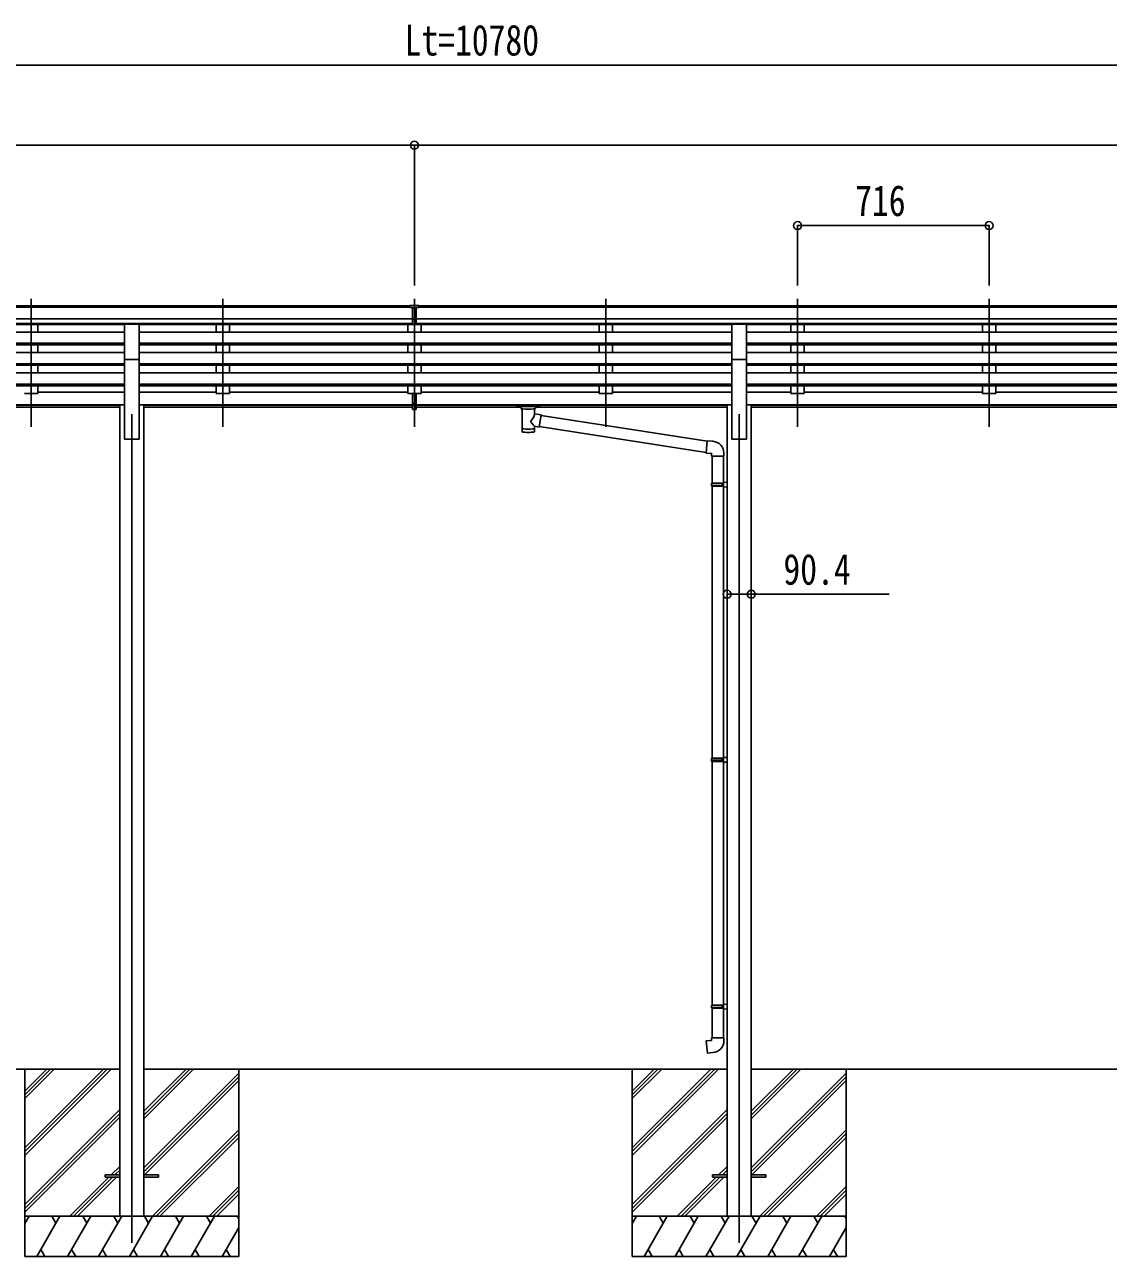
# Model space of a CAD drawing. Units: millimetres, scale not verified. Extents: x -14718 to 14718, y -10395 to 10395.
# Drawn here: x -1968 to 2082, y -6038 to -1433 of the extents above; entities that cross this region are included whole.
import ezdxf
from ezdxf.enums import TextEntityAlignment as Align

# ---------------------------------------------------------------- set-up
doc = ezdxf.new("R2010")
doc.units = ezdxf.units.MM
doc.header["$LTSCALE"] = 40
for name, color, linetype in [('0-3_YKK_12', 2, 'Continuous'), ('0-4_YKK_13', 4, 'Continuous'), ('0-5_YKK_A1', 4, 'Continuous'), ('0-6_YKK_D', 6, 'Continuous')]:
    doc.layers.add(name, color=color, linetype=linetype)
doc.styles.add('ＭＳ ゴシック', font='')
doc.styles.get('ＭＳ ゴシック').set_extended_font_data('MS Gothic')

msp = doc.modelspace()

# ---------------------------------------------------------------- linework, layer by layer
at = {"layer": '0-3_YKK_12'}
for p, q in [((-1943.43, -2458.1), (-1943.43, -2935.61)), ((-1943.43, -2458.1), (-1943.43, -2935.61)), ((-1227.43, -2458.1), (-1227.43, -2935.61)), ((-1227.43, -2458.1), (-1227.43, -2935.61)), ((-511.43, -2458.1), (-511.43, -2935.61)), ((-511.43, -2458.1), (-511.43, -2935.61)), ((204.57, -2458.1), (204.57, -2935.61)), ((204.57, -2458.1), (204.57, -2935.61)), ((920.57, -2458.1), (920.57, -2935.61)), ((920.57, -2458.1), (920.57, -2935.61)), ((1636.57, -2458.1), (1636.57, -2935.61)), ((1636.57, -2458.1), (1636.57, -2935.61)), ((-1567.43, -2888.93), (-1567.43, -5987.5)), ((702.57, -2888.93), (702.57, -5987.5))]:
    msp.add_line(p, q, dxfattribs=at)
at = {"layer": '0-4_YKK_13'}
for p, q in [((-527.93, -2490.1), (-527.93, -2482.26)), ((-527.93, -2490.1), (-517.93, -2490.1)), ((-511.43, -2490.92), (-517.93, -2490.52)), ((-517.93, -2492.1), (-504.93, -2492.1)), ((-504.93, -2490.58), (-511.43, -2490.9)), ((-504.93, -2553.73), (-504.93, -2488.45)), ((-1594.93, -2684.49), (-1594.93, -2552.7)), ((-1594.93, -2552.7), (-1539.93, -2552.7)), ((-1539.93, -2684.49), (-1539.93, -2552.7)), ((-517.93, -2533.62), (-511.43, -2533.78)), ((-517.93, -2552.66), (-511.43, -2553.06)), ((-511.43, -2533.78), (-504.93, -2533.62)), ((-511.43, -2553.06), (-504.93, -2552.66)), ((675.07, -2684.49), (675.07, -2552.7)), ((675.07, -2552.7), (730.07, -2552.7)), ((730.07, -2684.49), (730.07, -2552.7)), ((-1594.93, -2684.49), (-1539.93, -2684.49)), ((675.07, -2684.49), (730.07, -2684.49)), ((-517.93, -2849.34), (-517.93, -2811.86)), ((-517.93, -2849.34), (-504.93, -2849.34)), ((-517.93, -2871.58), (-517.93, -2849.34)), ((-517.93, -2854.74), (-504.93, -2854.74)), ((-504.93, -2849.34), (-504.93, -2811.86)), ((-504.93, -2871.58), (-504.93, -2849.34)), ((-517.93, -2870.52), (-511.43, -2870.91)), ((-511.43, -2870.91), (-504.93, -2870.52)), ((-129.43, -2856.1), (-129.43, -2861.86)), ((-129.43, -2856.29), (-129.43, -2857.83)), ((-127.43, -2855.44), (-44.43, -2855.44)), ((-127.43, -2857.61), (-44.43, -2857.61)), ((-127.43, -2862.52), (-112.93, -2862.52)), ((-112.93, -2868.17), (-112.93, -2861.62)), ((-108.83, -2869.09), (-108.85, -2954.53)), ((-63.03, -2887.83), (-63.03, -2869.09)), ((-37.81, -2891.74), (-63.03, -2887.82)), ((-58.93, -2868.17), (-58.93, -2861.62)), ((-58.93, -2862.52), (-44.43, -2862.52)), ((-37.81, -2891.74), (-44.83, -2937)), ((-42.43, -2856.1), (-42.43, -2861.86)), ((583.18, -2990.14), (-38.13, -2893.75)), ((-63.01, -2954.53), (-63.04, -2933.86)), ((-63.03, -2934.17), (-44.83, -2937)), ((579.51, -3032.07), (-44.56, -2935.26)), ((604.18, -2990.1), (583.34, -2988.28)), ((645.26, -3045.84), (645.26, -3034.93)), ((599.26, -3045.84), (645.26, -3045.84)), ((601.37, -3045.84), (601.37, -3146.57)), ((643.37, -3045.84), (643.37, -3144.01)), ((599.37, -3148.57), (600.37, -3146.57)), ((599.37, -3148.57), (643.37, -3148.57)), ((599.37, -3148.57), (599.37, -3156.57)), ((599.37, -3156.57), (643.37, -3156.57)), ((599.37, -3156.57), (600.37, -3158.57)), ((600.37, -3146.57), (643.37, -3146.57)), ((600.37, -3158.57), (643.37, -3158.57)), ((601.37, -3158.57), (601.37, -4175.25)), ((638.89, -3148.57), (638.46, -3146.57)), ((641.37, -3144.07), (657.37, -3143.6)), ((641.37, -3146.07), (641.37, -3144.07)), ((641.37, -3146.07), (643.37, -3146.07)), ((641.37, -3161.07), (641.37, -3159.07)), ((641.37, -3161.07), (657.37, -3161.54)), ((643.37, -3161.13), (643.37, -4172.7)), ((657.37, -3143.6), (657.37, -3161.54)), ((599.37, -4177.25), (600.37, -4175.25)), ((599.37, -4177.25), (643.37, -4177.25)), ((599.37, -4177.25), (599.37, -4185.25)), ((599.37, -4185.25), (643.37, -4185.25)), ((599.37, -4185.25), (600.37, -4187.25)), ((600.37, -4175.25), (643.37, -4175.25)), ((600.37, -4187.25), (643.37, -4187.25)), ((601.37, -4187.25), (601.37, -5097.94)), ((638.89, -4177.25), (638.46, -4175.25)), ((641.37, -4172.75), (657.37, -4172.28)), ((641.37, -4174.75), (641.37, -4172.75)), ((641.37, -4174.75), (643.37, -4174.75)), ((641.37, -4189.75), (641.37, -4187.75)), ((641.37, -4189.75), (657.37, -4190.23)), ((643.37, -4189.81), (643.37, -5095.38)), ((657.37, -4172.28), (657.37, -4190.23)), ((599.37, -5099.94), (600.37, -5097.94)), ((599.37, -5099.94), (643.37, -5099.94)), ((599.37, -5099.94), (599.37, -5107.94)), ((599.37, -5107.94), (643.37, -5107.94)), ((599.37, -5107.94), (600.37, -5109.94)), ((600.37, -5097.94), (643.37, -5097.94)), ((600.37, -5109.94), (643.37, -5109.94)), ((601.37, -5109.94), (601.37, -5219.94)), ((638.89, -5099.94), (638.46, -5097.94)), ((641.37, -5095.44), (657.37, -5094.97)), ((641.37, -5097.44), (641.37, -5095.44)), ((641.37, -5097.44), (643.37, -5097.44)), ((641.37, -5112.44), (641.37, -5110.44)), ((657.37, -5094.97), (657.37, -5112.91)), ((641.37, -5112.44), (657.37, -5112.91)), ((643.37, -5112.5), (643.37, -5219.94)), ((599.37, -5219.94), (645.37, -5219.94)), ((599.37, -5229.94), (599.37, -5219.94)), ((645.37, -5219.94), (645.37, -5230.86)), ((-1667.43, -5733), (-1667.43, -5742)), ((-1612.63, -5733), (-1667.43, -5733)), ((-1612.63, -5742), (-1667.43, -5742)), ((-1467.43, -5733), (-1522.23, -5733)), ((-1467.43, -5742), (-1522.23, -5742)), ((-1467.43, -5733), (-1467.43, -5742)), ((602.57, -5733), (602.57, -5742)), ((657.37, -5733), (602.57, -5733)), ((657.37, -5742), (602.57, -5742)), ((802.57, -5733), (747.77, -5733)), ((802.57, -5742), (747.77, -5742)), ((802.57, -5733), (802.57, -5742))]:
    msp.add_line(p, q, dxfattribs=at)
for points in [[(-527.93, -2482.26), (-509.93, -2482.1), (-494.93, -2482.23)], [(-504.93, -2490.06), (-494.93, -2489.97), (-494.93, -2482.23)], [(-504.93, -2553.73), (-511.43, -2554.12), (-517.93, -2553.73), (-517.93, -2488.39)], [(-504.93, -2534.72), (-508.19, -2534.8), (-511.43, -2534.88), (-514.67, -2534.8), (-517.93, -2534.72)], [(-504.93, -2871.58), (-511.43, -2871.98), (-517.93, -2871.58)], [(-129.43, -2856.1), (-129.39, -2855.91), (-129.31, -2855.77), (-129.21, -2855.67), (-129.11, -2855.61), (-128.99, -2855.57), (-128.7, -2855.51), (-128.21, -2855.46), (-127.67, -2855.44), (-127.43, -2855.44)], [(-129.43, -2861.86), (-129.39, -2862.05), (-129.31, -2862.19), (-129.21, -2862.28), (-129.11, -2862.34), (-128.99, -2862.39), (-128.7, -2862.45), (-128.21, -2862.5), (-127.67, -2862.52), (-127.43, -2862.52)], [(-44.43, -2855.44), (-44.08, -2855.44), (-43.55, -2855.47), (-43.1, -2855.52), (-42.8, -2855.59), (-42.63, -2855.69), (-42.51, -2855.83), (-42.44, -2856.01), (-42.43, -2856.1)], [(-44.43, -2862.52), (-44.08, -2862.52), (-43.55, -2862.49), (-43.1, -2862.44), (-42.8, -2862.36), (-42.63, -2862.27), (-42.51, -2862.13), (-42.44, -2861.95), (-42.43, -2861.86)], [(583.34, -2988.28), (579.33, -3034.1), (599.26, -3035.84), (599.26, -3045.84)], [(638.89, -3148.57), (638.89, -3156.57), (638.46, -3158.57)], [(641.37, -3159.07), (643.37, -3159.07), (643.37, -3146.07)], [(638.89, -4177.25), (638.89, -4185.25), (638.46, -4187.25)], [(641.37, -4187.75), (643.37, -4187.75), (643.37, -4174.75)], [(638.89, -5099.94), (638.89, -5107.94), (638.46, -5109.94)], [(641.37, -5110.44), (643.37, -5110.44), (643.37, -5097.44)], [(604.29, -5275.69), (583.45, -5277.51), (579.45, -5231.69), (599.37, -5229.94)]]:
    msp.add_lwpolyline(points, dxfattribs=at)
for centre, start, end in [((600.26, -3034.93), 0, 85), ((600.37, -5230.86), 275, 0)]:
    msp.add_arc(centre, 45, start, end, dxfattribs=at)
for centre, major_axis, ratio, start_param, end_param in [((-486.86, -2492.41), (24.57, -1.51), 0.121868, 3.1422238, 3.1491027), ((-127.43, -2857.83), (2, 0), 0.109601, 1.5707963, 3.1415927), ((-85.93, -2868.08), (27.06, 0), 0.069685, 3.1415927, 6.2831853), ((-85.93, -2861.62), (27, 0), 0.070066, 6.2831853, 9.424778), ((-85.93, -2914.37), (-22.81, -26.62), 0.234429, 1.6855472, 3.1268519), ((-74.93, -2865.6), (16, 0), 0.361356, 6.2636979, 6.2831853), ((-44.43, -2857.83), (2, 0), 0.109601, 0, 1.5707963), ((-85.93, -2942.09), (22.91, 0), 0.122865, 3.1415927, 6.2831853), ((-83.38, -2911.73), (20.32, -22.25), 0.045535, 0.0389954, 1.3075346), ((-85.93, -2954.53), (22.92, 0), 0.101955, 3.1415499, 6.2833984)]:
    msp.add_ellipse(centre, major_axis=major_axis, ratio=ratio, start_param=start_param, end_param=end_param, dxfattribs=at)
at = {"layer": '0-5_YKK_A1'}
for p, q in [((-527.93, -2483.67), (-5516.93, -2483.67)), ((5210.07, -2483.67), (-494.93, -2483.67)), ((-527.93, -2488.89), (-5516.93, -2488.89)), ((-517.93, -2532.42), (-5516.93, -2532.42)), ((5210.07, -2532.42), (-504.93, -2532.42)), ((5210.07, -2488.89), (-494.93, -2488.89)), ((-517.93, -2550.27), (-5516.93, -2550.27)), ((-1594.93, -2553.52), (-4439.93, -2553.52)), ((-1918.43, -2553.52), (-1918.43, -2581.86)), ((-517.93, -2553.52), (-1539.93, -2553.52)), ((-1252.43, -2553.52), (-1252.43, -2581.86)), ((-1202.43, -2553.52), (-1202.43, -2581.86)), ((-536.43, -2553.52), (-536.43, -2581.86)), ((5210.07, -2550.27), (-504.93, -2550.27)), ((-504.93, -2553.52), (675.07, -2553.52)), ((-486.43, -2553.52), (-486.43, -2581.86)), ((179.57, -2553.52), (179.57, -2581.86)), ((229.57, -2553.52), (229.57, -2581.86)), ((730.07, -2553.52), (3975.07, -2553.52)), ((895.57, -2553.52), (895.57, -2581.86)), ((945.57, -2553.52), (945.57, -2581.86)), ((1611.57, -2553.52), (1611.57, -2581.86)), ((1661.57, -2553.52), (1661.57, -2581.86)), ((-1594.93, -2581.86), (-4439.93, -2581.86)), ((-1594.93, -2623.74), (-4439.93, -2623.74)), ((-1539.93, -2581.86), (-511.43, -2581.86)), ((-1539.93, -2623.74), (-511.43, -2623.74)), ((-511.43, -2581.86), (675.07, -2581.86)), ((-511.43, -2581.86), (-511.43, -2629.56)), ((-511.43, -2581.86), (-511.43, -2629.56)), ((-511.43, -2623.74), (675.07, -2623.74)), ((730.07, -2581.86), (3975.07, -2581.86)), ((730.07, -2623.74), (3975.07, -2623.74)), ((-1594.93, -2625.24), (-4439.93, -2625.24)), ((-1594.93, -2629.56), (-4439.93, -2629.56)), ((-1594.93, -2658.3), (-4439.93, -2658.3)), ((-1918.43, -2629.56), (-1918.43, -2658.3)), ((-1539.93, -2625.24), (-511.43, -2625.24)), ((-1539.93, -2629.56), (-511.43, -2629.56)), ((-1539.93, -2658.3), (-511.43, -2658.3)), ((-1252.43, -2629.56), (-1252.43, -2658.3)), ((-1202.43, -2629.56), (-1202.43, -2658.3)), ((-536.43, -2629.56), (-536.43, -2658.3)), ((-511.43, -2625.24), (675.07, -2625.24)), ((-511.43, -2629.56), (675.07, -2629.56)), ((-511.43, -2658.3), (675.07, -2658.3)), ((-511.43, -2658.3), (-511.43, -2705.99)), ((-511.43, -2658.3), (-511.43, -2705.99)), ((-486.43, -2629.56), (-486.43, -2658.3)), ((179.57, -2629.56), (179.57, -2658.3)), ((229.57, -2629.56), (229.57, -2658.3)), ((730.07, -2625.24), (3975.07, -2625.24)), ((730.07, -2629.56), (3975.07, -2629.56)), ((730.07, -2658.3), (3975.07, -2658.3)), ((895.57, -2629.56), (895.57, -2658.3)), ((945.57, -2629.56), (945.57, -2658.3)), ((1611.57, -2629.56), (1611.57, -2658.3)), ((1661.57, -2629.56), (1661.57, -2658.3)), ((-1594.93, -2700.18), (-4439.93, -2700.18)), ((-1594.93, -2701.67), (-4439.93, -2701.67)), ((-1594.93, -2705.99), (-4439.93, -2705.99)), ((-1918.43, -2705.99), (-1918.43, -2734.74)), ((-1594.93, -2684.49), (-1594.93, -2982.5)), ((-1539.93, -2684.49), (-1539.93, -2982.5)), ((-1539.93, -2700.18), (-511.43, -2700.18)), ((-1539.93, -2701.67), (-511.43, -2701.67)), ((-1539.93, -2705.99), (-511.43, -2705.99)), ((-1252.43, -2705.99), (-1252.43, -2734.74)), ((-1202.43, -2705.99), (-1202.43, -2734.74)), ((-536.43, -2705.99), (-536.43, -2734.74)), ((-511.43, -2700.18), (675.07, -2700.18)), ((-511.43, -2701.67), (675.07, -2701.67)), ((-511.43, -2705.99), (675.07, -2705.99)), ((-486.43, -2705.99), (-486.43, -2734.74)), ((179.57, -2705.99), (179.57, -2734.74)), ((229.57, -2705.99), (229.57, -2734.74)), ((675.07, -2684.49), (675.07, -2982.5)), ((730.07, -2684.49), (730.07, -2982.5)), ((730.07, -2700.18), (3975.07, -2700.18)), ((730.07, -2701.67), (3975.07, -2701.67)), ((730.07, -2705.99), (3975.07, -2705.99)), ((895.57, -2705.99), (895.57, -2734.74)), ((945.57, -2705.99), (945.57, -2734.74)), ((1611.57, -2705.99), (1611.57, -2734.74)), ((1661.57, -2705.99), (1661.57, -2734.74)), ((-1594.93, -2734.74), (-4439.93, -2734.74)), ((-1539.93, -2734.74), (-511.43, -2734.74)), ((-511.43, -2734.74), (675.07, -2734.74)), ((-511.43, -2734.74), (-511.43, -2782.43)), ((-511.43, -2734.74), (-511.43, -2782.43)), ((730.07, -2734.74), (3975.07, -2734.74)), ((-1594.93, -2776.62), (-4439.93, -2776.62)), ((-1594.93, -2778.11), (-4439.93, -2778.11)), ((-1594.93, -2782.43), (-4439.93, -2782.43)), ((-1918.43, -2782.43), (-1918.43, -2811.86)), ((-1594.93, -2806.91), (-1918.43, -2806.91)), ((-1539.93, -2776.62), (-511.43, -2776.62)), ((-1539.93, -2778.11), (-511.43, -2778.11)), ((-1539.93, -2782.43), (-511.43, -2782.43)), ((-1539.93, -2806.91), (-1252.43, -2806.91)), ((-1252.43, -2782.43), (-1252.43, -2811.86)), ((-1202.43, -2782.43), (-1202.43, -2811.86)), ((-536.43, -2806.91), (-1202.43, -2806.91)), ((-536.43, -2782.43), (-536.43, -2811.86)), ((-511.43, -2776.62), (675.07, -2776.62)), ((-511.43, -2778.11), (675.07, -2778.11)), ((-511.43, -2782.43), (675.07, -2782.43)), ((-486.43, -2782.43), (-486.43, -2811.86)), ((-486.43, -2806.91), (179.57, -2806.91)), ((179.57, -2782.43), (179.57, -2811.86)), ((229.57, -2782.43), (229.57, -2811.86)), ((229.57, -2806.91), (675.07, -2806.91)), ((730.07, -2776.62), (3975.07, -2776.62)), ((730.07, -2778.11), (3975.07, -2778.11)), ((730.07, -2782.43), (3975.07, -2782.43)), ((730.07, -2806.91), (895.57, -2806.91)), ((895.57, -2782.43), (895.57, -2811.86)), ((945.57, -2782.43), (945.57, -2811.86)), ((1611.57, -2806.91), (945.57, -2806.91)), ((1611.57, -2782.43), (1611.57, -2811.86)), ((1661.57, -2782.43), (1661.57, -2811.86)), ((2327.57, -2806.91), (1661.57, -2806.91)), ((-1612.63, -2853.93), (-4422.23, -2853.93)), ((-1918.43, -2811.86), (-1968.43, -2811.86)), ((-1612.63, -2853.5), (-1612.63, -5887.5)), ((-1612.63, -2853.5), (-1594.93, -2853.5)), ((-1522.23, -2853.5), (-1539.93, -2853.5)), ((-1522.23, -2853.5), (-1522.23, -5887.5)), ((-1522.23, -2853.93), (-517.93, -2853.93)), ((-1202.43, -2811.86), (-1252.43, -2811.86)), ((-486.43, -2811.86), (-536.43, -2811.86)), ((-504.93, -2853.93), (657.37, -2853.93)), ((229.57, -2811.86), (179.57, -2811.86)), ((657.37, -2853.5), (657.37, -5887.5)), ((657.37, -2853.5), (675.07, -2853.5)), ((747.77, -2853.5), (730.07, -2853.5)), ((747.77, -2853.5), (747.77, -5887.5)), ((747.77, -2853.93), (3957.37, -2853.93)), ((945.57, -2811.86), (895.57, -2811.86)), ((1661.57, -2811.86), (1611.57, -2811.86)), ((-1612.63, -2855.32), (-4422.23, -2855.32)), ((-1612.63, -2863.01), (-4422.23, -2863.01)), ((-1522.23, -2855.32), (-517.93, -2855.32)), ((-517.93, -2863.01), (-1522.23, -2863.01)), ((-504.93, -2855.32), (657.37, -2855.32)), ((-504.93, -2863.01), (-112.93, -2863.01)), ((-58.93, -2863.01), (657.37, -2863.01)), ((747.77, -2855.32), (3957.37, -2855.32)), ((747.77, -2863.01), (3957.37, -2863.01)), ((-1594.93, -2982.5), (-1539.93, -2982.5)), ((675.07, -2982.5), (730.07, -2982.5)), ((-4422.23, -5337.5), (-1612.63, -5337.5)), ((-1967.43, -5337.5), (-1967.43, -6037.5)), ((-1967.43, -5631.68), (-1673.25, -5337.5)), ((-1967.43, -5645.82), (-1659.11, -5337.5)), ((-1967.43, -5659.96), (-1644.97, -5337.5)), ((-1967.43, -5447.83), (-1857.1, -5337.5)), ((-1967.43, -5433.69), (-1871.24, -5337.5)), ((-1967.43, -5419.55), (-1885.38, -5337.5)), ((657.37, -5337.5), (-1522.23, -5337.5)), ((-1522.23, -5523.13), (-1336.6, -5337.5)), ((-1522.23, -5508.99), (-1350.74, -5337.5)), ((-1522.23, -5494.85), (-1364.88, -5337.5)), ((-1167.43, -5337.5), (-1167.43, -6037.5)), ((302.57, -5337.5), (302.57, -6037.5)), ((302.57, -5631.68), (596.75, -5337.5)), ((302.57, -5645.82), (610.89, -5337.5)), ((302.57, -5659.96), (625.03, -5337.5)), ((302.57, -5447.83), (412.9, -5337.5)), ((302.57, -5433.69), (398.76, -5337.5)), ((302.57, -5419.55), (384.62, -5337.5)), ((747.77, -5337.5), (3957.37, -5337.5)), ((747.77, -5523.13), (933.4, -5337.5)), ((747.77, -5508.99), (919.26, -5337.5)), ((747.77, -5494.85), (905.12, -5337.5)), ((1102.57, -5337.5), (1102.57, -6037.5)), ((-1522.23, -5706.98), (-1167.43, -5352.18)), ((-1522.23, -5721.12), (-1167.43, -5366.32)), ((-1519.97, -5733), (-1167.43, -5380.46)), ((747.77, -5706.98), (1102.57, -5352.18)), ((747.77, -5721.12), (1102.57, -5366.32)), ((750.03, -5733), (1102.57, -5380.46)), ((-1967.43, -5843.81), (-1612.63, -5489.01)), ((-1967.43, -5857.95), (-1612.63, -5503.15)), ((-1967.43, -5872.09), (-1612.63, -5517.29)), ((302.57, -5843.81), (657.37, -5489.01)), ((302.57, -5857.95), (657.37, -5503.15)), ((302.57, -5872.09), (657.37, -5517.29)), ((-1490.62, -5887.5), (-1167.43, -5564.31)), ((779.38, -5887.5), (1102.57, -5564.31)), ((-1476.48, -5887.5), (-1167.43, -5578.45)), ((-1462.34, -5887.5), (-1167.43, -5592.59)), ((793.52, -5887.5), (1102.57, -5578.45)), ((807.66, -5887.5), (1102.57, -5592.59)), ((-1644.49, -5733), (-1612.63, -5701.14)), ((625.51, -5733), (657.37, -5701.14)), ((-1798.99, -5887.5), (-1653.49, -5742)), ((-1784.85, -5887.5), (-1639.35, -5742)), ((-1770.7, -5887.5), (-1625.2, -5742)), ((-1630.35, -5733), (-1612.63, -5715.28)), ((-1616.2, -5733), (-1612.63, -5729.43)), ((471.01, -5887.5), (616.51, -5742)), ((485.15, -5887.5), (630.65, -5742)), ((499.3, -5887.5), (644.8, -5742)), ((639.65, -5733), (657.37, -5715.28)), ((653.8, -5733), (657.37, -5729.43)), ((-1278.49, -5887.5), (-1167.43, -5776.44)), ((-1264.35, -5887.5), (-1167.43, -5790.58)), ((991.51, -5887.5), (1102.57, -5776.44)), ((1005.65, -5887.5), (1102.57, -5790.58)), ((-1250.2, -5887.5), (-1167.43, -5804.73)), ((1019.8, -5887.5), (1102.57, -5804.73)), ((-1167.43, -5887.5), (-1967.43, -5887.5)), ((-1967.43, -5915), (-1951.55, -5887.5)), ((-1922.68, -6037.5), (-1836.08, -5887.5)), ((-1851.08, -5913.48), (-1866.08, -5887.5)), ((-1807.21, -6037.5), (-1720.61, -5887.5)), ((-1735.61, -5913.48), (-1750.61, -5887.5)), ((-1691.74, -6037.5), (-1605.14, -5887.5)), ((-1620.14, -5913.48), (-1635.14, -5887.5)), ((-1576.27, -6037.5), (-1489.67, -5887.5)), ((-1504.67, -5913.48), (-1519.67, -5887.5)), ((-1460.8, -6037.5), (-1374.2, -5887.5)), ((-1389.2, -5913.48), (-1404.2, -5887.5)), ((-1345.33, -6037.5), (-1258.73, -5887.5)), ((-1288.73, -5887.5), (-1273.73, -5913.48)), ((-1173.26, -5887.5), (-1167.43, -5897.6)), ((1102.57, -5887.5), (302.57, -5887.5)), ((302.57, -5915), (318.45, -5887.5)), ((347.32, -6037.5), (433.92, -5887.5)), ((418.92, -5913.48), (403.92, -5887.5)), ((462.79, -6037.5), (549.39, -5887.5)), ((534.39, -5913.48), (519.39, -5887.5)), ((578.26, -6037.5), (664.86, -5887.5)), ((649.86, -5913.48), (634.86, -5887.5)), ((693.73, -6037.5), (780.33, -5887.5)), ((765.33, -5913.48), (750.33, -5887.5)), ((809.2, -6037.5), (895.8, -5887.5)), ((880.8, -5913.48), (865.8, -5887.5)), ((924.67, -6037.5), (1011.27, -5887.5)), ((981.27, -5887.5), (996.27, -5913.48)), ((1096.74, -5887.5), (1102.57, -5897.6)), ((-1229.86, -6037.5), (-1167.43, -5929.36)), ((1040.14, -6037.5), (1102.57, -5929.36)), ((-1907.69, -6011.52), (-1892.69, -6037.5)), ((-1792.22, -6011.52), (-1777.22, -6037.5)), ((-1676.74, -6011.52), (-1661.74, -6037.5)), ((-1561.27, -6011.52), (-1546.28, -6037.5)), ((-1445.8, -6011.52), (-1430.81, -6037.5)), ((-1330.33, -6011.52), (-1315.34, -6037.5)), ((-1214.87, -6011.52), (-1199.87, -6037.5)), ((362.31, -6011.52), (377.31, -6037.5)), ((477.78, -6011.52), (492.78, -6037.5)), ((593.26, -6011.52), (608.26, -6037.5)), ((708.73, -6011.52), (723.72, -6037.5)), ((824.2, -6011.52), (839.19, -6037.5)), ((939.67, -6011.52), (954.66, -6037.5)), ((1055.13, -6011.52), (1070.13, -6037.5)), ((-1967.43, -6037.5), (-1167.43, -6037.5)), ((302.57, -6037.5), (1102.57, -6037.5))]:
    msp.add_line(p, q, dxfattribs=at)
at = {"layer": '0-6_YKK_D'}
for p, q in [((-5368.43, -1583.67), (5061.57, -1583.67)), ((-5523.43, -1883.67), (-511.43, -1883.67)), ((-511.43, -2408.1), (-511.43, -1882.67)), ((-511.43, -2408.1), (-511.43, -1882.67)), ((-511.43, -1883.67), (5216.57, -1883.67)), ((920.57, -2408.1), (920.57, -2182.67)), ((920.57, -2183.67), (1636.57, -2183.67)), ((1636.57, -2408.1), (1636.57, -2182.67)), ((657.37, -3578.85), (657.37, -3561.05)), ((747.77, -3579.73), (747.77, -3561.05))]:
    msp.add_line(p, q, dxfattribs=at)
msp.add_lwpolyline([(657.37, -3562.05), (747.77, -3562.05), (1263.57, -3562.05)], dxfattribs=at)
for centre in [(-511.43, -1883.67), (-511.43, -1883.67), (920.57, -2183.67), (1636.57, -2183.67), (657.37, -3562.05), (747.77, -3562.05)]:
    msp.add_circle(centre, 14.88, dxfattribs=at)

# ---------------------------------------------------------------- texts
at = {"layer": '0-6_YKK_D', "style": 'ＭＳ ゴシック', "width": 0.8}
for s, p in [('Lt=10780', (-548.23, -1582.67)), ('716', (1135.77, -2182.67)), ('90.4', (867.77, -3561.05))]:
    msp.add_text(s, height=115.5, dxfattribs=at).set_placement(p, align=Align.BOTTOM_LEFT)

doc.saveas('drawing.dxf')
